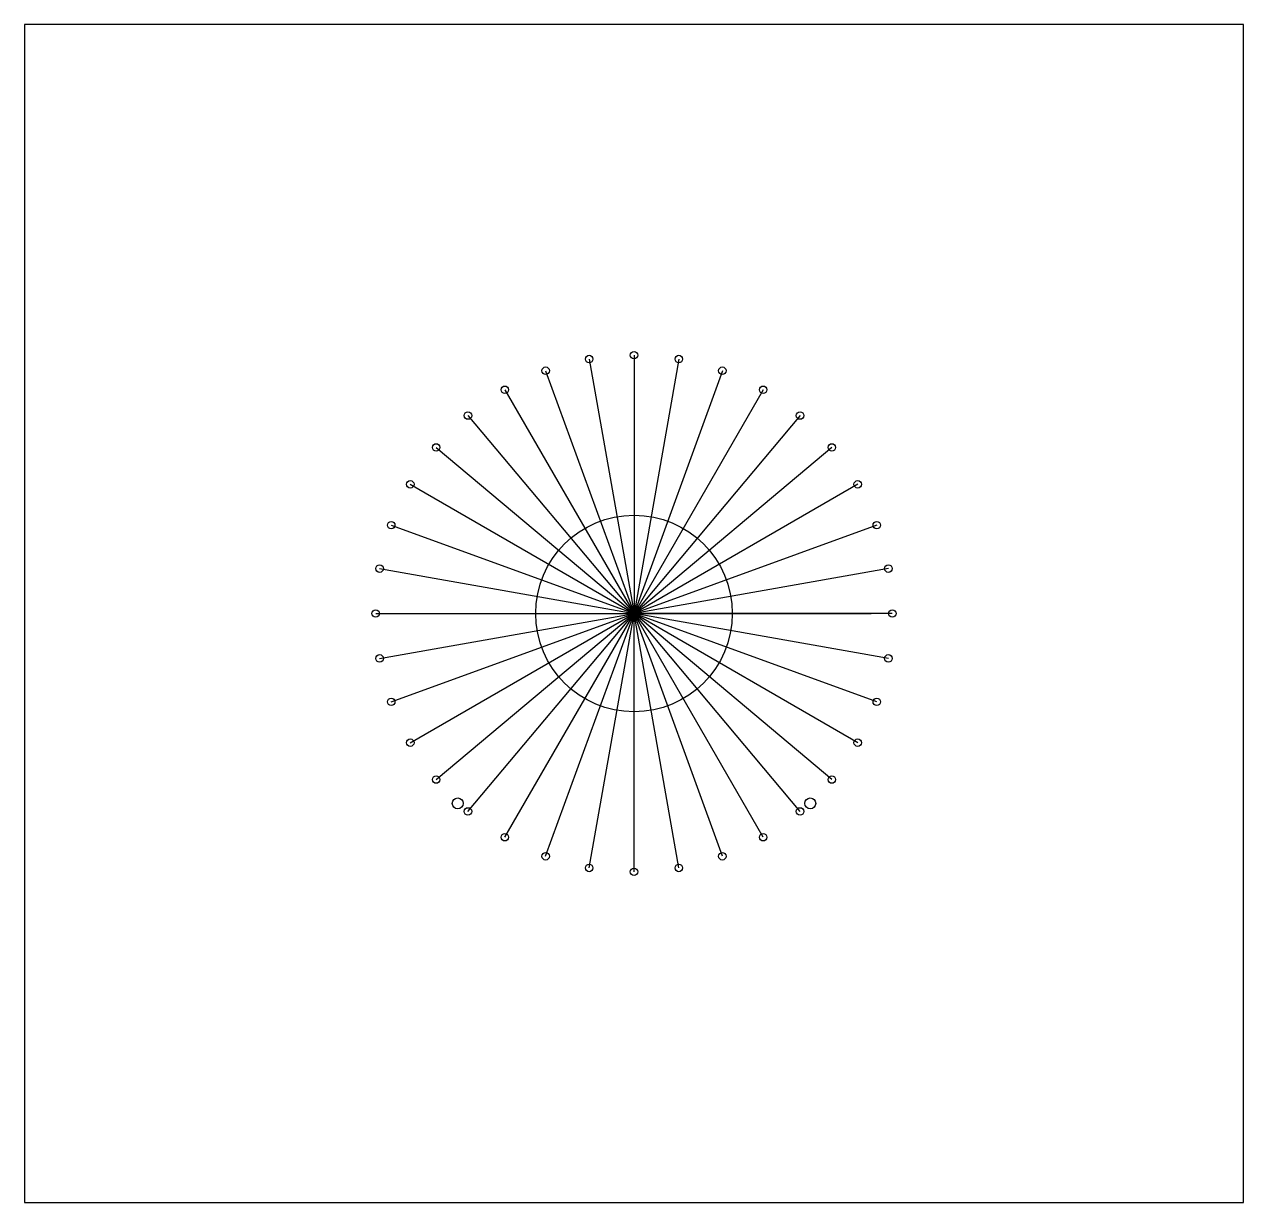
# Model space of a CAD drawing. Extents: x -8992 to 8992, y -8687 to 8687.
import ezdxf

# ---------------------------------------------------------------- set-up
doc = ezdxf.new("R2010")
doc.units = 0
for name, color, linetype in [('CAMERAS', 7, 'CONTINUOUS'), ('CAPTURE_VOLUME', 7, 'CONTINUOUS'), ('FRUSTUMS', 7, 'CONTINUOUS'), ('ROOM', 7, 'CONTINUOUS'), ('STANDS', 7, 'CONTINUOUS'), ('TRUSS', 7, 'CONTINUOUS')]:
    doc.layers.add(name, color=color, linetype=linetype)

msp = doc.modelspace()

# ---------------------------------------------------------------- linework, layer by layer
at = {"layer": 'CAMERAS'}
for centre in [(-661.6, 3752.118), (0, 3810), (661.6, 3752.118), (-1303.097, 3580.229), (1303.097, 3580.229), (-1905, 3299.557), (1905, 3299.557), (-2449.021, 2918.629), (2449.021, 2918.629), (-2918.629, 2449.021), (2918.629, 2449.021), (-3299.557, 1905), (3299.557, 1905), (-3580.229, 1303.097), (3580.229, 1303.097), (-3752.118, 661.6), (3752.118, 661.6), (-3810, 0), (3810, 0), (-3752.118, -661.6), (3752.118, -661.6), (-3580.229, -1303.097), (3580.229, -1303.097), (-3299.557, -1905), (3299.557, -1905), (-2918.629, -2449.021), (2918.629, -2449.021), (-2449.021, -2918.629), (2449.021, -2918.629), (-1905, -3299.557), (1905, -3299.557), (-1303.097, -3580.229), (1303.097, -3580.229), (-661.6, -3752.118), (0, -3810), (661.6, -3752.118)]:
    msp.add_circle(centre, 55, dxfattribs=at)
at = {"layer": 'CAPTURE_VOLUME'}
msp.add_circle((0, 0), 1450, dxfattribs=at)
at = {"layer": 'FRUSTUMS'}
for p in [(0, 3810), (-661.6, 3752.118), (661.6, 3752.118), (-1303.097, 3580.229), (1303.097, 3580.229), (-1905, 3299.557), (1905, 3299.557), (-2449.021, 2918.629), (2449.021, 2918.629), (-2918.629, 2449.021), (2918.629, 2449.021), (-3299.557, 1905), (3299.557, 1905), (-3580.229, 1303.097), (3580.229, 1303.097), (-3752.118, 661.6), (3752.118, 661.6), (-3810, 0), (-3752.118, -661.6), (-3580.229, -1303.097), (-3299.557, -1905), (-2918.629, -2449.021), (-2449.021, -2918.629), (-1905, -3299.557), (-1303.097, -3580.229), (-661.6, -3752.118), (3810, 0), (0, -3810), (661.6, -3752.118), (1303.097, -3580.229), (1905, -3299.557), (2449.021, -2918.629), (2918.629, -2449.021), (3299.557, -1905), (3580.229, -1303.097), (3752.118, -661.6)]:
    msp.add_line(p, (0, 0), dxfattribs=at)
at = {"layer": 'ROOM'}
for p, q in [((8991.6, 8686.8), (-8991.6, 8686.8)), ((-8991.6, 8686.8), (-8991.6, -8686.8)), ((8991.6, -8686.8), (8991.6, 8686.8)), ((-8991.6, -8686.8), (8991.6, -8686.8))]:
    msp.add_line(p, q, dxfattribs=at)
at = {"layer": 'STANDS'}
for centre in [(-2600, -2800), (2600, -2800)]:
    msp.add_circle(centre, 80, dxfattribs=at)
at = {"layer": 'TRUSS'}
msp.add_line((-3500, 0), (3500, 0), dxfattribs=at)

doc.saveas('drawing.dxf')
